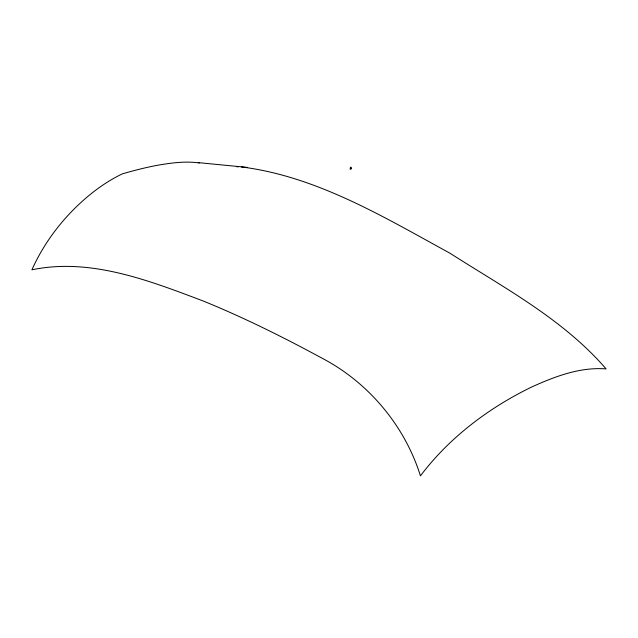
<?xml version="1.0" encoding="UTF-8"?>
<svg xmlns="http://www.w3.org/2000/svg" width="638" height="638" viewBox="0 0 638 638"><rect width="100%" height="100%" fill="white"/><g stroke="black" fill="none" stroke-linecap="round" stroke-linejoin="round"><path stroke-width="0.96" d="M236.746 166.797L238.245 166.813M241.363 166.933C316.887 176.383 384.243 217.311 449.878 253.166C504.251 287.921 563.394 319.391 606.1 368.908C580.149 366.842 554.948 376.476 531.709 386.995C488.772 407.818 449.256 437.636 420.442 475.868C404.747 425.626 368.286 382.234 321.6 357.95C283.081 337.071 243.78 317.525 203.187 300.992C149.196 280.616 90.444 257.545 31.9 269.818C45.194 240.103 66.057 213.945 91.354 193.545C100.908 185.945 111.195 179.238 122.201 173.919C133.924 170.474 145.783 167.451 157.801 165.226C171.486 162.881 185.586 160.936 199.439 162.993M198.203 162.626L247.656 167.435M350.214 168.99C353.261 169.915 350.142 164.365 350.214 168.99"/></g></svg>
